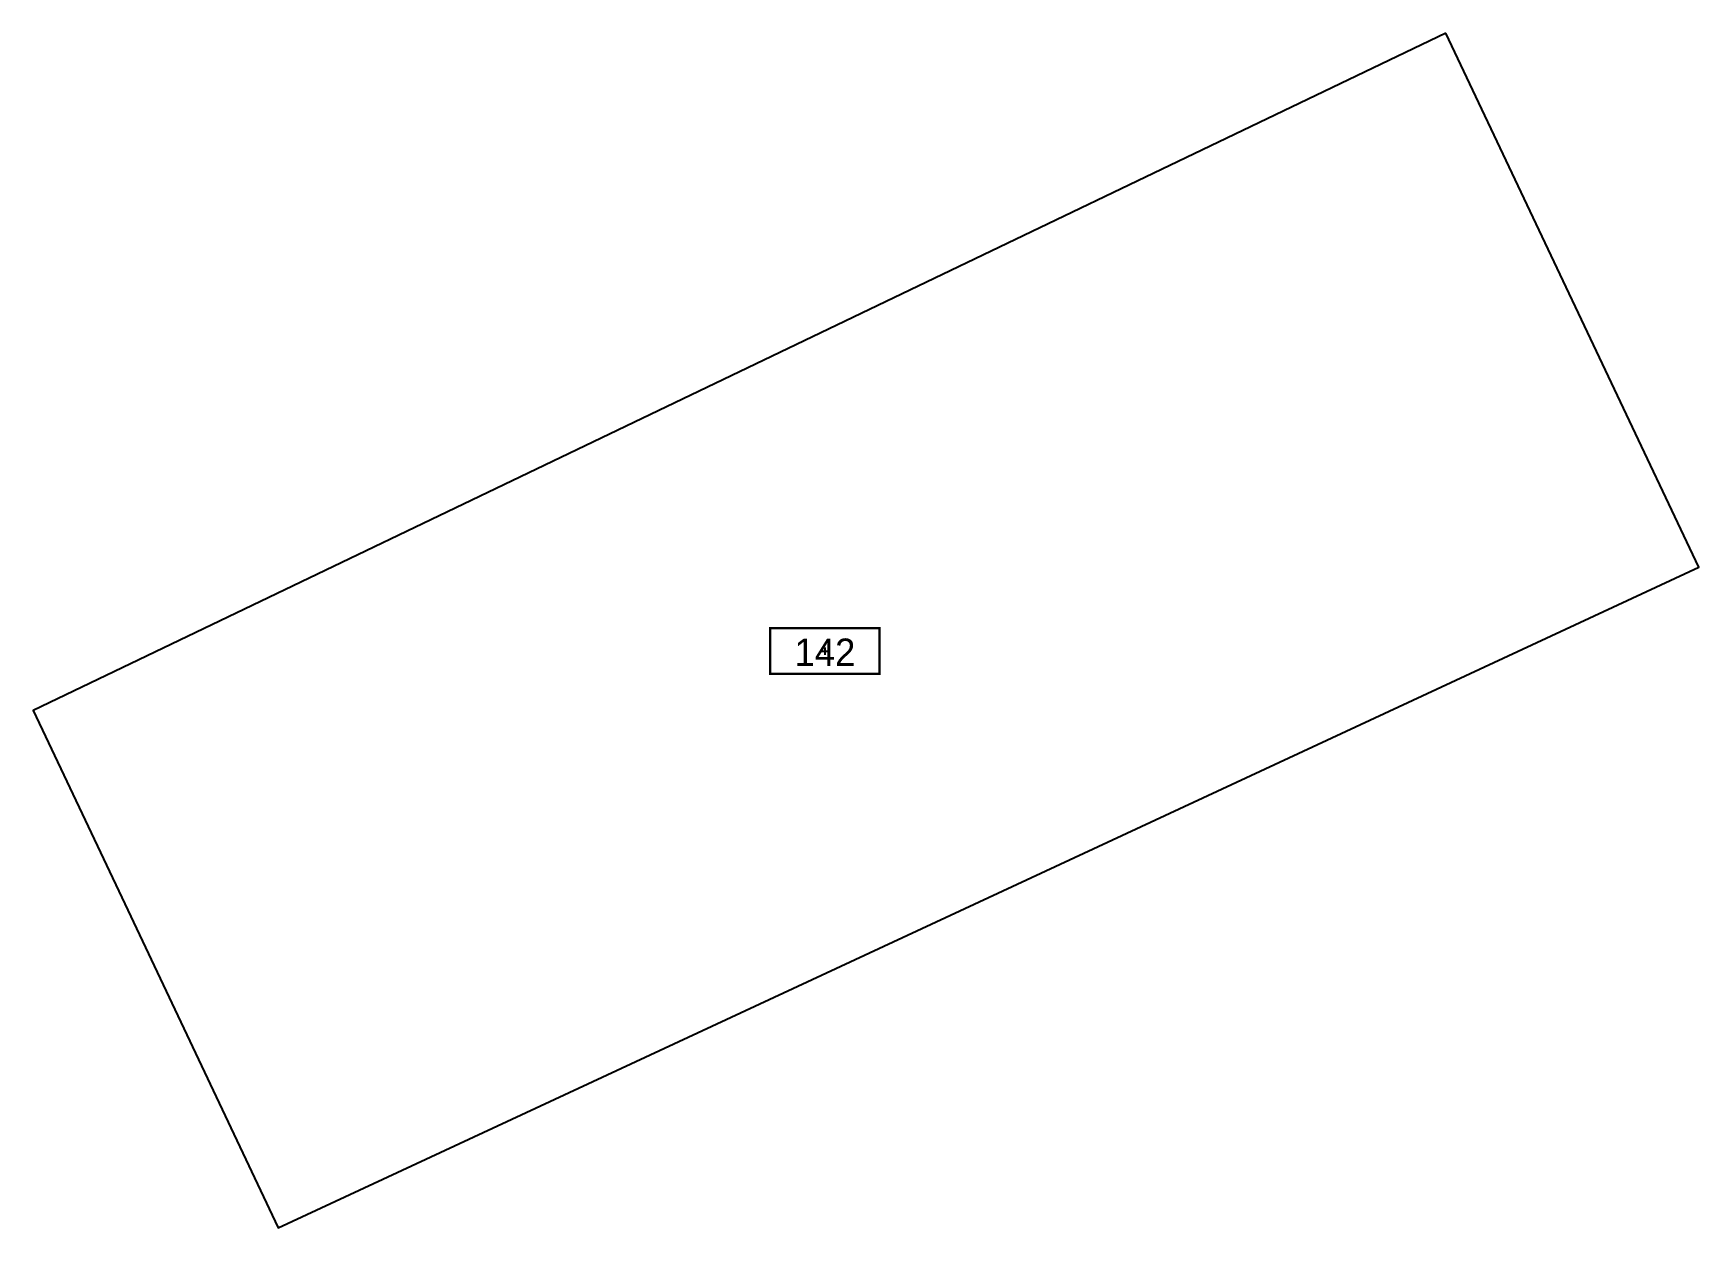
# Model space of a CAD drawing. Extents: x 186035.9 to 186081.7, y 655570 to 655602.7.
import ezdxf
from ezdxf.enums import TextEntityAlignment as Align

# ---------------------------------------------------------------- set-up
doc = ezdxf.new("R2010")
doc.units = 0
doc.header["$LTSCALE"] = 1.25
doc.header["$MEASUREMENT"] = 0
doc.layers.add('pcell', color=160, linetype='Continuous')
doc.layers.add('scellno', color=160, linetype='Continuous')
doc.styles.add('mvt-nos', font='mvt-nos.shx')

# ---------------------------------------------------------------- blocks, each defined once
blk = doc.blocks.new('cellno')
at = {"color": 2}
for points in [[(-0.4, 0), (0.4, 0)], [(0, 0.4), (0, -0.4)]]:
    blk.add_lwpolyline(points, dxfattribs=at)
at = {"layer": 'scellno', "const_width": 0.25}
blk.add_lwpolyline([(6, 2.5), (-6, 2.5), (-6, -2.5), (6, -2.5)], close=True, dxfattribs=at)
at = {"layer": 'scellno', "style": 'mvt-nos'}
blk.add_attdef('CELLNO', text='', height=3, dxfattribs=at).set_placement((0, 0), align=Align.MIDDLE)
at = {"layer": 'scellno', "style": 'mvt-nos', "flags": 1}
for tag, p in [('CODE', (-0.29, -6)), ('AREA', (0.21, -8.97))]:
    blk.add_attdef(tag, text='', height=2.5, dxfattribs=at).set_placement(p, align=Align.CENTER)

msp = doc.modelspace()

# ---------------------------------------------------------------- linework, layer by layer
at = {"layer": 'pcell'}
msp.add_lwpolyline([(186074.71, 655602.74), (186035.94, 655584.15), (186038.37, 655579.02), (186042.66, 655569.96), (186081.65, 655588.09)], close=True, dxfattribs=at)

# ---------------------------------------------------------------- block references
at = {"layer": 'scellno', "color": 1}
ref = msp.add_blockref('cellno', (186057.667, 655585.786), dxfattribs=dict(at, xscale=0.25, yscale=0.25, zscale=0.25))
ref.add_attrib('CELLNO', '142', dxfattribs={"height": 0.75, "style": 'mvt-nos'}).set_placement((186057.667, 655585.379), align=Align.CENTER)

doc.saveas('drawing.dxf')
